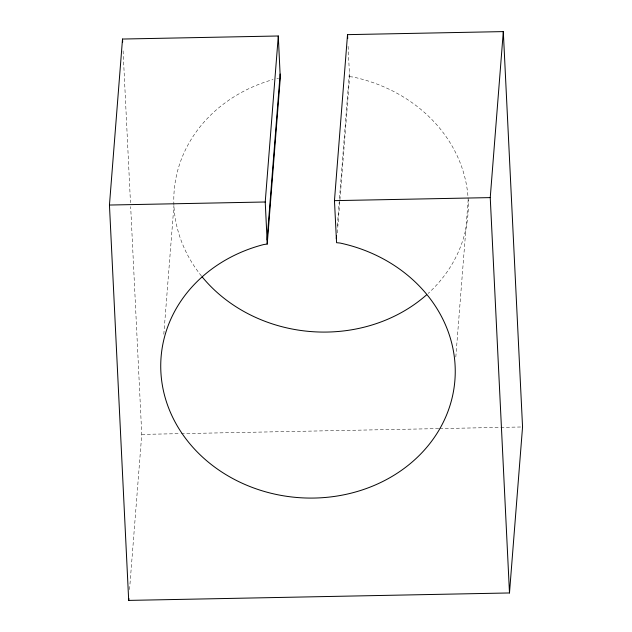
<?xml version="1.0" encoding="UTF-8"?>
<svg xmlns="http://www.w3.org/2000/svg" width="632" height="632" viewBox="0 0 632 632"><rect width="100%" height="100%" fill="white"/><g stroke="black" fill="none" stroke-linecap="round" stroke-linejoin="round"><path stroke-width="0.47" stroke-dasharray="3.16 2.37" d="M129.544 589.593L141.758 434.397L130.674 206.648M163.806 334.257L173.934 205.582M337.322 225.916L349.377 72.688L348.003 44.398M337.338 232.876L349.63 76.701L349.377 72.688M455.814 356.993L468.186 199.838M276.895 78.51L278.586 78.281M141.758 434.397L180.231 433.647M181.218 433.631L438.703 428.599M439.69 428.583L499.865 427.406M500.852 427.382L521.566 426.979M349.63 76.701L353.051 77.025A147.367 129.26 4.5 0 1 461.842 167.33A147.367 129.26 4.5 0 1 428.141 293.445M123.09 50.868L130.476 202.706M201.434 275.994A147.367 129.26 4.5 0 1 273.071 79.553"/><path stroke-width="0.95" d="M109.447 205.037L122.513 39.042L278.293 35.992L280.284 78.052L267.218 244.055L263.828 244.513A147.367 129.26 4.5 0 0 191.085 445.252A147.367 129.26 4.5 0 0 432.122 440.543A147.367 129.26 4.5 0 0 339.992 243.028L336.564 242.696L334.462 200.644L347.529 34.642L503.309 31.6L522.553 426.963L509.487 592.958L128.691 600.4L109.447 205.037L265.227 201.995L278.293 35.992M128.691 600.4L128.849 598.433M267.218 244.055L267.075 240.042L280.142 74.039M336.311 238.683L336.548 235.736M509.487 592.958L490.242 197.603L503.309 31.6M334.462 200.644L490.242 197.603M347.529 34.642L347.719 38.544M265.227 201.995L267.075 240.042M122.513 39.042L122.655 41.996M426.703 294.733A147.367 129.26 4.5 0 1 202.05 276.745"/></g></svg>
